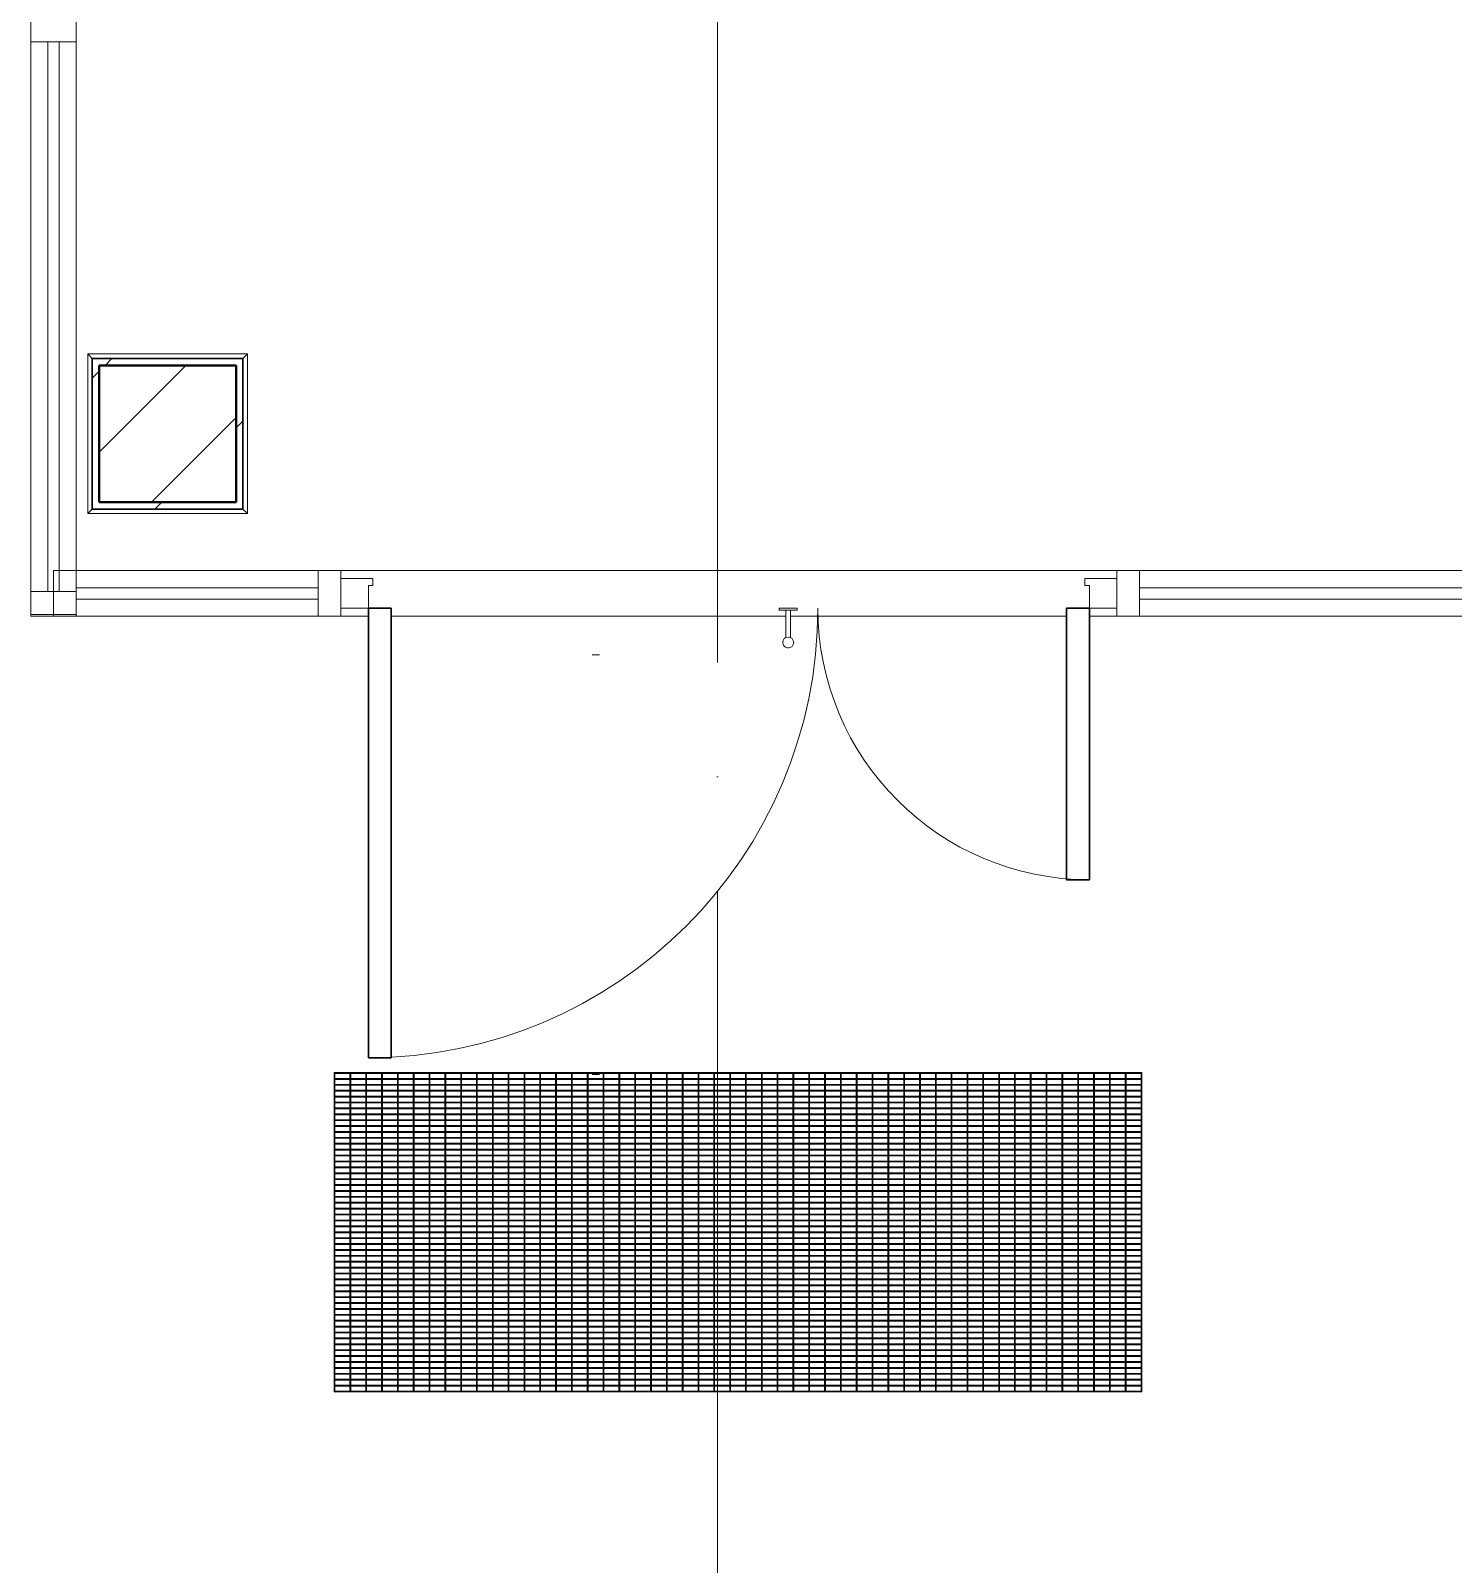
# Model space of a CAD drawing. Header units: millimetres. Extents: x -259809 to 472825, y -397243 to 31861.
# Drawn here: x -34461 to -31343, y -379460 to -376099 of the extents above; entities that cross this region are included whole.
import ezdxf

# ---------------------------------------------------------------- set-up
doc = ezdxf.new("R2010")
doc.units = ezdxf.units.MM
doc.linetypes.add('ADSK_Линия сетки', pattern=[25, 20, -2.5, 0, -2.5])
doc.linetypes.add('ADSK_Невидимые', pattern=[5, 3, -2])
for name, color, linetype, lineweight in [('Витраж', 252, 'Continuous', 9), ('Двери', 252, 'Continuous', 9), ('Лестницы', 252, 'Continuous', 9), ('Линии', 7, 'Continuous', 9), ('Несущие колонны', 252, 'Continuous', 18), ('Обобщенные модели', 252, 'Continuous', 18), ('Ограждение', 252, 'Continuous', 9), ('Оси', 252, 'Continuous', 9), ('Панели витража', 252, 'Continuous', 9), ('Стены наружные', 252, 'Continuous', 18)]:
    doc.layers.add(name, color=color, linetype=linetype, lineweight=lineweight)

# ---------------------------------------------------------------- blocks, each defined once
blk = doc.blocks.new('1 этаж')
at = {"layer": 'Несущие колонны', "lineweight": 9, "true_color": 0x636466}
h = blk.add_hatch(dxfattribs=at)
h.set_pattern_fill('FP_12', color=251, angle=180, style=0, pattern_type=2)
h.set_pattern_definition([(45, (-32119.82, 94.42), (-224.5064, 224.5064), []), (45, (-31895.32, 94.42), (-224.5064, 224.5064), [396.875, -79.375, 3.353, -76.022])])
h.paths.add_polyline_path([(-34010.8, -24445.3), (-34010.8, -24145.3), (-34310.8, -24145.3), (-34310.8, -24445.3)])
at = {"layer": 'Витраж', "color": 251, "lineweight": 18, "true_color": 0x636466, "extrusion": (0, 0, -1)}
for p, q in [((-34460.8, -23386.3), (-34460.8, -23436.3)), ((-34360.8, -23436.3), (-34360.8, -23386.3)), ((-34460.8, -23436.3), (-34360.8, -23436.3)), ((-33780.8, -24595.3), (-33830.8, -24595.3)), ((-33830.8, -24595.3), (-33830.8, -24695.3)), ((-33780.8, -24612.8), (-33780.8, -24595.3)), ((-32030.8, -24595.3), (-32080.8, -24595.3)), ((-32080.8, -24595.3), (-32080.8, -24612.8)), ((-32030.8, -24695.3), (-32030.8, -24595.3)), ((-33830.8, -24695.3), (-33780.8, -24695.3)), ((-33780.8, -24695.3), (-33780.8, -24677.8)), ((-32080.8, -24677.8), (-32080.8, -24695.3)), ((-32080.8, -24695.3), (-32030.8, -24695.3))]:
    blk.add_line(p, q, dxfattribs=at)
at = {"layer": 'Витраж', "color": 251, "true_color": 0x636466}
for p, q in [((-34460.8, -23436.3), (-34460.8, -24641.3)), ((-34360.8, -23436.3), (-34360.8, -24595.3)), ((-33830.8, -24595.3), (-34360.8, -24595.3)), ((-32080.8, -24595.3), (-33780.8, -24595.3)), ((-30990.8, -24595.3), (-32030.8, -24595.3)), ((-33830.8, -24695.3), (-34360.8, -24695.3)), ((-33720.8, -24695.3), (-33780.8, -24695.3)), ((-32805.5, -24695.3), (-33670.8, -24695.3)), ((-32190.8, -24695.3), (-32796.1, -24695.3)), ((-32080.8, -24695.3), (-32140.8, -24695.3)), ((-30990.8, -24695.3), (-32030.8, -24695.3))]:
    blk.add_line(p, q, dxfattribs=at)
at = {"layer": 'Витраж', "color": 251, "lineweight": 18, "true_color": 0x636466}
for p, q in [((-34360.8, -24595.3), (-34410.8, -24595.3)), ((-34410.8, -24595.3), (-34410.8, -24695.3)), ((-34360.8, -24695.3), (-34360.8, -24595.3)), ((-34360.8, -24641.3), (-34460.8, -24641.3)), ((-34460.8, -24641.3), (-34460.8, -24691.3)), ((-34360.8, -24691.3), (-34360.8, -24641.3)), ((-34460.8, -24691.3), (-34360.8, -24691.3)), ((-34410.8, -24695.3), (-34360.8, -24695.3))]:
    blk.add_line(p, q, dxfattribs=at)
at = {"layer": 'Двери', "color": 251, "true_color": 0x636466}
for p, q in [((-33780.8, -24612.8), (-33780.8, -24677.8)), ((-33710.8, -24612.8), (-33780.8, -24612.8)), ((-33720.8, -24677.8), (-33720.8, -24627.8)), ((-33720.8, -24627.8), (-33710.8, -24627.8)), ((-33710.8, -24627.8), (-33710.8, -24612.8)), ((-32150.8, -24612.8), (-32080.8, -24612.8)), ((-32150.8, -24627.8), (-32150.8, -24612.8)), ((-32140.8, -24627.8), (-32150.8, -24627.8)), ((-32140.8, -24677.8), (-32140.8, -24627.8)), ((-32080.8, -24612.8), (-32080.8, -24677.8)), ((-33780.8, -24677.8), (-33720.8, -24677.8)), ((-32820.8, -24677.8), (-32820.8, -24681.8)), ((-32820.8, -24677.8), (-32820.8, -24681.8)), ((-32820.1, -24677.8), (-32820.8, -24677.8)), ((-32780.8, -24677.8), (-32820.8, -24677.8)), ((-32820.1, -24677.8), (-32820.8, -24677.8)), ((-32820.1, -24677.8), (-32820.8, -24677.8)), ((-32820.8, -24681.8), (-32780.8, -24681.8)), ((-32820.8, -24681.8), (-32820.1, -24681.8)), ((-32820.8, -24681.8), (-32820.1, -24681.8)), ((-32820.8, -24681.8), (-32820.1, -24681.8)), ((-32805.8, -24681.8), (-32805.8, -24742.3)), ((-32795.8, -24742.2), (-32795.8, -24681.8)), ((-32780.8, -24677.8), (-32781.5, -24677.8)), ((-32780.8, -24677.8), (-32781.5, -24677.8)), ((-32780.8, -24677.8), (-32781.5, -24677.8)), ((-32781.5, -24681.8), (-32780.8, -24681.8)), ((-32781.5, -24681.8), (-32780.8, -24681.8)), ((-32781.5, -24681.8), (-32780.8, -24681.8)), ((-32780.8, -24681.8), (-32780.8, -24677.8)), ((-32780.8, -24681.8), (-32780.8, -24677.8)), ((-32080.8, -24677.8), (-32140.8, -24677.8))]:
    blk.add_line(p, q, dxfattribs=at)
at = {"layer": 'Двери', "color": 251, "lineweight": 30, "true_color": 0x636466}
for p, q in [((-33670.8, -24677.8), (-33720.8, -24677.8)), ((-33720.8, -24677.8), (-33720.8, -25662.8)), ((-33670.8, -25662.8), (-33670.8, -24677.8)), ((-32190.8, -25272.8), (-32190.8, -24677.8)), ((-32190.8, -24677.8), (-32140.8, -24677.8)), ((-32140.8, -24677.8), (-32140.8, -25272.8)), ((-32140.8, -25272.8), (-32190.8, -25272.8)), ((-33720.8, -25662.8), (-33670.8, -25662.8))]:
    blk.add_line(p, q, dxfattribs=at)
at = {"layer": 'Двери', "color": 251, "true_color": 0x636466}
for centre, radius, start, end in [((-33720.8, -24677.8), 985, 270, 0), ((-32140.8, -24677.8), 595, 180, 270), ((-32800.8, -24752.8), 12, 0, 180), ((-32800.8, -24752.8), 12, 150, 180), ((-32800.8, -24752.8), 12, 180, 0), ((-32800.8, -24752.8), 12, 210, 270), ((-32800.8, -24752.8), 12, 113.9342, 135), ((-32800.8, -24752.8), 12, 285, 345), ((-32800.8, -24752.8), 12, 60, 66.0658), ((-32800.8, -24752.8), 12, 0, 30)]:
    blk.add_arc(centre, radius, start, end, dxfattribs=at)
at = {"layer": 'Лестницы', "color": 251, "true_color": 0x636466}
for p, q in [((-34460.8, -24695.3), (-34460.8, -24691.3)), ((-34410.8, -24695.3), (-34460.8, -24695.3))]:
    blk.add_line(p, q, dxfattribs=at)
at = {"layer": 'Линии', "color": 251, "linetype": 'ADSK_Невидимые', "ltscale": 100, "true_color": 0x636466}
for p, q in [((-33230.6, -24779.8), (-33214.3, -24779.8)), ((-33230.6, -25699.8), (-33214.3, -25699.8))]:
    blk.add_line(p, q, dxfattribs=at)
at = {"layer": 'Несущие колонны', "color": 251, "lineweight": 40, "true_color": 0x636466}
for p, q in [((-34310.8, -24145.3), (-34310.8, -24445.3)), ((-34010.8, -24145.3), (-34310.8, -24145.3)), ((-34310.8, -24445.3), (-34310.8, -24145.3)), ((-34310.8, -24145.3), (-34010.8, -24145.3)), ((-34010.8, -24445.3), (-34010.8, -24145.3)), ((-34010.8, -24145.3), (-34010.8, -24445.3)), ((-34310.8, -24445.3), (-34010.8, -24445.3)), ((-34010.8, -24445.3), (-34310.8, -24445.3))]:
    blk.add_line(p, q, dxfattribs=at)
at = {"layer": 'Обобщенные модели', "color": 251, "lineweight": 9, "true_color": 0x636466}
for p, q in [((-33794.1, -25695.3), (-33795.8, -25695.3)), ((-33795.8, -25695.3), (-33795.8, -26395.3)), ((-32025.8, -25695.3), (-33795.8, -25695.3)), ((-33795.8, -25695.3), (-33795.8, -25697.2)), ((-33795.8, -25697.2), (-32025.8, -25697.2)), ((-32025.8, -25708.2), (-33795.8, -25708.2)), ((-33795.8, -25708.2), (-33795.8, -25710.2)), ((-33795.8, -25710.2), (-32025.8, -25710.2)), ((-33794.1, -26395.3), (-33794.1, -25695.3)), ((-33759.5, -25695.3), (-33761.1, -25695.3)), ((-33761.1, -25695.3), (-33761.1, -26395.3)), ((-33759.5, -26395.3), (-33759.5, -25695.3)), ((-33724.8, -25695.3), (-33726.5, -25695.3)), ((-33726.5, -25695.3), (-33726.5, -26395.3)), ((-33724.8, -26395.3), (-33724.8, -25695.3)), ((-33690.1, -25695.3), (-33691.8, -25695.3)), ((-33691.8, -25695.3), (-33691.8, -26395.3)), ((-33690.1, -26395.3), (-33690.1, -25695.3)), ((-33655.4, -25695.3), (-33657.1, -25695.3)), ((-33657.1, -25695.3), (-33657.1, -26395.3)), ((-33655.4, -26395.3), (-33655.4, -25695.3)), ((-33620.8, -25695.3), (-33622.4, -25695.3)), ((-33622.4, -25695.3), (-33622.4, -26395.3)), ((-33620.8, -26395.3), (-33620.8, -25695.3)), ((-33586.1, -25695.3), (-33587.8, -25695.3)), ((-33587.8, -25695.3), (-33587.8, -26395.3)), ((-33586.1, -26395.3), (-33586.1, -25695.3)), ((-33551.4, -25695.3), (-33553.1, -25695.3)), ((-33553.1, -25695.3), (-33553.1, -26395.3)), ((-33551.4, -26395.3), (-33551.4, -25695.3)), ((-33516.7, -25695.3), (-33518.4, -25695.3)), ((-33518.4, -25695.3), (-33518.4, -26395.3)), ((-33516.7, -26395.3), (-33516.7, -25695.3)), ((-33482.1, -25695.3), (-33483.7, -25695.3)), ((-33483.7, -25695.3), (-33483.7, -26395.3)), ((-33482.1, -26395.3), (-33482.1, -25695.3)), ((-33447.4, -25695.3), (-33449.1, -25695.3)), ((-33449.1, -25695.3), (-33449.1, -26395.3)), ((-33447.4, -26395.3), (-33447.4, -25695.3)), ((-33412.7, -25695.3), (-33414.4, -25695.3)), ((-33414.4, -25695.3), (-33414.4, -26395.3)), ((-33412.7, -26395.3), (-33412.7, -25695.3)), ((-33378.1, -25695.3), (-33379.7, -25695.3)), ((-33379.7, -25695.3), (-33379.7, -26395.3)), ((-33378.1, -26395.3), (-33378.1, -25695.3)), ((-33343.4, -25695.3), (-33345.1, -25695.3)), ((-33345.1, -25695.3), (-33345.1, -26395.3)), ((-33343.4, -26395.3), (-33343.4, -25695.3)), ((-33308.7, -25695.3), (-33310.4, -25695.3)), ((-33310.4, -25695.3), (-33310.4, -26395.3)), ((-33308.7, -26395.3), (-33308.7, -25695.3)), ((-33274, -25695.3), (-33275.7, -25695.3)), ((-33275.7, -25695.3), (-33275.7, -26395.3)), ((-33274, -26395.3), (-33274, -25695.3)), ((-33239.4, -25695.3), (-33241, -25695.3)), ((-33241, -25695.3), (-33241, -26395.3)), ((-33239.4, -26395.3), (-33239.4, -25695.3)), ((-33204.7, -25695.3), (-33206.4, -25695.3)), ((-33206.4, -25695.3), (-33206.4, -26395.3)), ((-33204.7, -26395.3), (-33204.7, -25695.3)), ((-33170, -25695.3), (-33171.7, -25695.3)), ((-33171.7, -25695.3), (-33171.7, -26395.3)), ((-33170, -26395.3), (-33170, -25695.3)), ((-33135.3, -25695.3), (-33137, -25695.3)), ((-33137, -25695.3), (-33137, -26395.3)), ((-33135.3, -26395.3), (-33135.3, -25695.3)), ((-33100.7, -25695.3), (-33102.3, -25695.3)), ((-33102.3, -25695.3), (-33102.3, -26395.3)), ((-33100.7, -26395.3), (-33100.7, -25695.3)), ((-33066, -25695.3), (-33067.7, -25695.3)), ((-33067.7, -25695.3), (-33067.7, -26395.3)), ((-33066, -26395.3), (-33066, -25695.3)), ((-33031.3, -25695.3), (-33033, -25695.3)), ((-33033, -25695.3), (-33033, -26395.3)), ((-33031.3, -26395.3), (-33031.3, -25695.3)), ((-32996.6, -25695.3), (-32998.3, -25695.3)), ((-32998.3, -25695.3), (-32998.3, -26395.3)), ((-32996.6, -26395.3), (-32996.6, -25695.3)), ((-32962, -25695.3), (-32963.6, -25695.3)), ((-32963.6, -25695.3), (-32963.6, -26395.3)), ((-32962, -26395.3), (-32962, -25695.3)), ((-32927.3, -25695.3), (-32929, -25695.3)), ((-32929, -25695.3), (-32929, -26395.3)), ((-32927.3, -26395.3), (-32927.3, -25695.3)), ((-32892.6, -25695.3), (-32894.3, -25695.3)), ((-32894.3, -25695.3), (-32894.3, -26395.3)), ((-32892.6, -26395.3), (-32892.6, -25695.3)), ((-32858, -25695.3), (-32859.6, -25695.3)), ((-32859.6, -25695.3), (-32859.6, -26395.3)), ((-32858, -26395.3), (-32858, -25695.3)), ((-32823.3, -25695.3), (-32825, -25695.3)), ((-32825, -25695.3), (-32825, -26395.3)), ((-32823.3, -26395.3), (-32823.3, -25695.3)), ((-32788.6, -25695.3), (-32790.3, -25695.3)), ((-32790.3, -25695.3), (-32790.3, -26395.3)), ((-32788.6, -26395.3), (-32788.6, -25695.3)), ((-32753.9, -25695.3), (-32755.6, -25695.3)), ((-32755.6, -25695.3), (-32755.6, -26395.3)), ((-32753.9, -26395.3), (-32753.9, -25695.3)), ((-32719.3, -25695.3), (-32720.9, -25695.3)), ((-32720.9, -25695.3), (-32720.9, -26395.3)), ((-32719.3, -26395.3), (-32719.3, -25695.3)), ((-32684.6, -25695.3), (-32686.3, -25695.3)), ((-32686.3, -25695.3), (-32686.3, -26395.3)), ((-32684.6, -26395.3), (-32684.6, -25695.3)), ((-32649.9, -25695.3), (-32651.6, -25695.3)), ((-32651.6, -25695.3), (-32651.6, -26395.3)), ((-32649.9, -26395.3), (-32649.9, -25695.3)), ((-32615.2, -25695.3), (-32616.9, -25695.3)), ((-32616.9, -25695.3), (-32616.9, -26395.3)), ((-32615.2, -26395.3), (-32615.2, -25695.3)), ((-32580.6, -25695.3), (-32582.2, -25695.3)), ((-32582.2, -25695.3), (-32582.2, -26395.3)), ((-32580.6, -26395.3), (-32580.6, -25695.3)), ((-32545.9, -25695.3), (-32547.6, -25695.3)), ((-32547.6, -25695.3), (-32547.6, -26395.3)), ((-32545.9, -26395.3), (-32545.9, -25695.3)), ((-32511.2, -25695.3), (-32512.9, -25695.3)), ((-32512.9, -25695.3), (-32512.9, -26395.3)), ((-32511.2, -26395.3), (-32511.2, -25695.3)), ((-32476.6, -25695.3), (-32478.2, -25695.3)), ((-32478.2, -25695.3), (-32478.2, -26395.3)), ((-32476.6, -26395.3), (-32476.6, -25695.3)), ((-32441.9, -25695.3), (-32443.6, -25695.3)), ((-32443.6, -25695.3), (-32443.6, -26395.3)), ((-32441.9, -26395.3), (-32441.9, -25695.3)), ((-32407.2, -25695.3), (-32408.9, -25695.3)), ((-32408.9, -25695.3), (-32408.9, -26395.3)), ((-32407.2, -26395.3), (-32407.2, -25695.3)), ((-32372.5, -25695.3), (-32374.2, -25695.3)), ((-32374.2, -25695.3), (-32374.2, -26395.3)), ((-32372.5, -26395.3), (-32372.5, -25695.3)), ((-32337.9, -25695.3), (-32339.5, -25695.3)), ((-32339.5, -25695.3), (-32339.5, -26395.3)), ((-32337.9, -26395.3), (-32337.9, -25695.3)), ((-32303.2, -25695.3), (-32304.9, -25695.3)), ((-32304.9, -25695.3), (-32304.9, -26395.3)), ((-32303.2, -26395.3), (-32303.2, -25695.3)), ((-32268.5, -25695.3), (-32270.2, -25695.3)), ((-32270.2, -25695.3), (-32270.2, -26395.3)), ((-32268.5, -26395.3), (-32268.5, -25695.3)), ((-32233.8, -25695.3), (-32235.5, -25695.3)), ((-32235.5, -25695.3), (-32235.5, -26395.3)), ((-32233.8, -26395.3), (-32233.8, -25695.3)), ((-32199.2, -25695.3), (-32200.8, -25695.3)), ((-32200.8, -25695.3), (-32200.8, -26395.3)), ((-32199.2, -26395.3), (-32199.2, -25695.3)), ((-32164.5, -25695.3), (-32166.2, -25695.3)), ((-32166.2, -25695.3), (-32166.2, -26395.3)), ((-32164.5, -26395.3), (-32164.5, -25695.3)), ((-32129.8, -25695.3), (-32131.5, -25695.3)), ((-32131.5, -25695.3), (-32131.5, -26395.3)), ((-32129.8, -26395.3), (-32129.8, -25695.3)), ((-32095.1, -25695.3), (-32096.8, -25695.3)), ((-32096.8, -25695.3), (-32096.8, -26395.3)), ((-32095.1, -26395.3), (-32095.1, -25695.3)), ((-32060.5, -25695.3), (-32062.1, -25695.3)), ((-32062.1, -25695.3), (-32062.1, -26395.3)), ((-32060.5, -26395.3), (-32060.5, -25695.3)), ((-32025.8, -25695.3), (-32027.5, -25695.3)), ((-32027.5, -25695.3), (-32027.5, -26395.3)), ((-32025.8, -26395.3), (-32025.8, -25695.3)), ((-32025.8, -25697.2), (-32025.8, -25695.3)), ((-32025.8, -25710.2), (-32025.8, -25708.2)), ((-32025.8, -25721.2), (-33795.8, -25721.2)), ((-33795.8, -25721.2), (-33795.8, -25723.1)), ((-33795.8, -25723.1), (-32025.8, -25723.1)), ((-32025.8, -25734.1), (-33795.8, -25734.1)), ((-33795.8, -25734.1), (-33795.8, -25736)), ((-33795.8, -25736), (-32025.8, -25736)), ((-32025.8, -25747), (-33795.8, -25747)), ((-33795.8, -25747), (-33795.8, -25749)), ((-32025.8, -25723.1), (-32025.8, -25721.2)), ((-32025.8, -25736), (-32025.8, -25734.1)), ((-32025.8, -25749), (-32025.8, -25747)), ((-33795.8, -25749), (-32025.8, -25749)), ((-32025.8, -25760), (-33795.8, -25760)), ((-33795.8, -25760), (-33795.8, -25761.9)), ((-33795.8, -25761.9), (-32025.8, -25761.9)), ((-32025.8, -25772.9), (-33795.8, -25772.9)), ((-33795.8, -25772.9), (-33795.8, -25774.8)), ((-33795.8, -25774.8), (-32025.8, -25774.8)), ((-32025.8, -25761.9), (-32025.8, -25760)), ((-32025.8, -25774.8), (-32025.8, -25772.9)), ((-32025.8, -25785.8), (-33795.8, -25785.8)), ((-33795.8, -25785.8), (-33795.8, -25787.7)), ((-33795.8, -25787.7), (-32025.8, -25787.7)), ((-32025.8, -25798.7), (-33795.8, -25798.7)), ((-33795.8, -25798.7), (-33795.8, -25800.7)), ((-33795.8, -25800.7), (-32025.8, -25800.7)), ((-32025.8, -25811.7), (-33795.8, -25811.7)), ((-33795.8, -25811.7), (-33795.8, -25813.6)), ((-33795.8, -25813.6), (-32025.8, -25813.6)), ((-32025.8, -25787.7), (-32025.8, -25785.8)), ((-32025.8, -25800.7), (-32025.8, -25798.7)), ((-32025.8, -25813.6), (-32025.8, -25811.7)), ((-32025.8, -25824.6), (-33795.8, -25824.6)), ((-33795.8, -25824.6), (-33795.8, -25826.5)), ((-33795.8, -25826.5), (-32025.8, -25826.5)), ((-32025.8, -25837.5), (-33795.8, -25837.5)), ((-33795.8, -25837.5), (-33795.8, -25839.4)), ((-33795.8, -25839.4), (-32025.8, -25839.4)), ((-32025.8, -25826.5), (-32025.8, -25824.6)), ((-32025.8, -25839.4), (-32025.8, -25837.5)), ((-32025.8, -25850.4), (-33795.8, -25850.4)), ((-33795.8, -25850.4), (-33795.8, -25852.4)), ((-33795.8, -25852.4), (-32025.8, -25852.4)), ((-32025.8, -25863.4), (-33795.8, -25863.4)), ((-33795.8, -25863.4), (-33795.8, -25865.3)), ((-33795.8, -25865.3), (-32025.8, -25865.3)), ((-32025.8, -25876.3), (-33795.8, -25876.3)), ((-33795.8, -25876.3), (-33795.8, -25878.2)), ((-33795.8, -25878.2), (-32025.8, -25878.2)), ((-32025.8, -25852.4), (-32025.8, -25850.4)), ((-32025.8, -25865.3), (-32025.8, -25863.4)), ((-32025.8, -25878.2), (-32025.8, -25876.3)), ((-32025.8, -25889.2), (-33795.8, -25889.2)), ((-33795.8, -25889.2), (-33795.8, -25891.2)), ((-33795.8, -25891.2), (-32025.8, -25891.2)), ((-32025.8, -25902.2), (-33795.8, -25902.2)), ((-33795.8, -25902.2), (-33795.8, -25904.1)), ((-33795.8, -25904.1), (-32025.8, -25904.1)), ((-32025.8, -25915.1), (-33795.8, -25915.1)), ((-33795.8, -25915.1), (-33795.8, -25917)), ((-32025.8, -25891.2), (-32025.8, -25889.2)), ((-32025.8, -25904.1), (-32025.8, -25902.2)), ((-32025.8, -25917), (-32025.8, -25915.1)), ((-33795.8, -25917), (-32025.8, -25917)), ((-32025.8, -25928), (-33795.8, -25928)), ((-33795.8, -25928), (-33795.8, -25929.9)), ((-33795.8, -25929.9), (-32025.8, -25929.9)), ((-32025.8, -25940.9), (-33795.8, -25940.9)), ((-33795.8, -25940.9), (-33795.8, -25942.9)), ((-33795.8, -25942.9), (-32025.8, -25942.9)), ((-32025.8, -25929.9), (-32025.8, -25928)), ((-32025.8, -25942.9), (-32025.8, -25940.9)), ((-32025.8, -25953.9), (-33795.8, -25953.9)), ((-33795.8, -25953.9), (-33795.8, -25955.8)), ((-33795.8, -25955.8), (-32025.8, -25955.8)), ((-32025.8, -25966.8), (-33795.8, -25966.8)), ((-33795.8, -25966.8), (-33795.8, -25968.7)), ((-33795.8, -25968.7), (-32025.8, -25968.7)), ((-32025.8, -25979.7), (-33795.8, -25979.7)), ((-33795.8, -25979.7), (-33795.8, -25981.6)), ((-33795.8, -25981.6), (-32025.8, -25981.6)), ((-32025.8, -25955.8), (-32025.8, -25953.9)), ((-32025.8, -25968.7), (-32025.8, -25966.8)), ((-32025.8, -25981.6), (-32025.8, -25979.7)), ((-32025.8, -25992.6), (-33795.8, -25992.6)), ((-33795.8, -25992.6), (-33795.8, -25994.6)), ((-33795.8, -25994.6), (-32025.8, -25994.6)), ((-32025.8, -26005.6), (-33795.8, -26005.6)), ((-33795.8, -26005.6), (-33795.8, -26007.5)), ((-33795.8, -26007.5), (-32025.8, -26007.5)), ((-32025.8, -25994.6), (-32025.8, -25992.6)), ((-32025.8, -26007.5), (-32025.8, -26005.6)), ((-32025.8, -26018.5), (-33795.8, -26018.5)), ((-33795.8, -26018.5), (-33795.8, -26020.4)), ((-33795.8, -26020.4), (-32025.8, -26020.4)), ((-32025.8, -26031.4), (-33795.8, -26031.4)), ((-33795.8, -26031.4), (-33795.8, -26033.4)), ((-33795.8, -26033.4), (-32025.8, -26033.4)), ((-32025.8, -26044.4), (-33795.8, -26044.4)), ((-33795.8, -26044.4), (-33795.8, -26046.3)), ((-33795.8, -26046.3), (-32025.8, -26046.3)), ((-32025.8, -26020.4), (-32025.8, -26018.5)), ((-32025.8, -26033.4), (-32025.8, -26031.4)), ((-32025.8, -26046.3), (-32025.8, -26044.4)), ((-32025.8, -26057.3), (-33795.8, -26057.3)), ((-33795.8, -26057.3), (-33795.8, -26059.2)), ((-33795.8, -26059.2), (-32025.8, -26059.2)), ((-32025.8, -26070.2), (-33795.8, -26070.2)), ((-33795.8, -26070.2), (-33795.8, -26072.1)), ((-33795.8, -26072.1), (-32025.8, -26072.1)), ((-32025.8, -26083.1), (-33795.8, -26083.1)), ((-33795.8, -26083.1), (-33795.8, -26085.1)), ((-32025.8, -26059.2), (-32025.8, -26057.3)), ((-32025.8, -26072.1), (-32025.8, -26070.2)), ((-32025.8, -26085.1), (-32025.8, -26083.1)), ((-33795.8, -26085.1), (-32025.8, -26085.1)), ((-32025.8, -26096.1), (-33795.8, -26096.1)), ((-33795.8, -26096.1), (-33795.8, -26098)), ((-33795.8, -26098), (-32025.8, -26098)), ((-32025.8, -26109), (-33795.8, -26109)), ((-33795.8, -26109), (-33795.8, -26110.9)), ((-33795.8, -26110.9), (-32025.8, -26110.9)), ((-32025.8, -26098), (-32025.8, -26096.1)), ((-32025.8, -26110.9), (-32025.8, -26109)), ((-32025.8, -26121.9), (-33795.8, -26121.9)), ((-33795.8, -26121.9), (-33795.8, -26123.8)), ((-33795.8, -26123.8), (-32025.8, -26123.8)), ((-32025.8, -26134.8), (-33795.8, -26134.8)), ((-33795.8, -26134.8), (-33795.8, -26136.8)), ((-33795.8, -26136.8), (-32025.8, -26136.8)), ((-32025.8, -26147.8), (-33795.8, -26147.8)), ((-33795.8, -26147.8), (-33795.8, -26149.7)), ((-33795.8, -26149.7), (-32025.8, -26149.7)), ((-32025.8, -26123.8), (-32025.8, -26121.9)), ((-32025.8, -26136.8), (-32025.8, -26134.8)), ((-32025.8, -26149.7), (-32025.8, -26147.8)), ((-32025.8, -26160.7), (-33795.8, -26160.7)), ((-33795.8, -26160.7), (-33795.8, -26162.6)), ((-33795.8, -26162.6), (-32025.8, -26162.6)), ((-32025.8, -26173.6), (-33795.8, -26173.6)), ((-33795.8, -26173.6), (-33795.8, -26175.6)), ((-33795.8, -26175.6), (-32025.8, -26175.6)), ((-32025.8, -26162.6), (-32025.8, -26160.7)), ((-32025.8, -26175.6), (-32025.8, -26173.6)), ((-32025.8, -26186.6), (-33795.8, -26186.6)), ((-33795.8, -26186.6), (-33795.8, -26188.5)), ((-33795.8, -26188.5), (-32025.8, -26188.5)), ((-32025.8, -26199.5), (-33795.8, -26199.5)), ((-33795.8, -26199.5), (-33795.8, -26201.4)), ((-33795.8, -26201.4), (-32025.8, -26201.4)), ((-32025.8, -26212.4), (-33795.8, -26212.4)), ((-33795.8, -26212.4), (-33795.8, -26214.3)), ((-33795.8, -26214.3), (-32025.8, -26214.3)), ((-32025.8, -26188.5), (-32025.8, -26186.6)), ((-32025.8, -26201.4), (-32025.8, -26199.5)), ((-32025.8, -26214.3), (-32025.8, -26212.4)), ((-32025.8, -26225.3), (-33795.8, -26225.3)), ((-33795.8, -26225.3), (-33795.8, -26227.3)), ((-33795.8, -26227.3), (-32025.8, -26227.3)), ((-32025.8, -26238.3), (-33795.8, -26238.3)), ((-33795.8, -26238.3), (-33795.8, -26240.2)), ((-33795.8, -26240.2), (-32025.8, -26240.2)), ((-32025.8, -26251.2), (-33795.8, -26251.2)), ((-33795.8, -26251.2), (-33795.8, -26253.1)), ((-32025.8, -26227.3), (-32025.8, -26225.3)), ((-32025.8, -26240.2), (-32025.8, -26238.3)), ((-32025.8, -26253.1), (-32025.8, -26251.2)), ((-33795.8, -26253.1), (-32025.8, -26253.1)), ((-32025.8, -26264.1), (-33795.8, -26264.1)), ((-33795.8, -26264.1), (-33795.8, -26266)), ((-33795.8, -26266), (-32025.8, -26266)), ((-32025.8, -26277), (-33795.8, -26277)), ((-33795.8, -26277), (-33795.8, -26279)), ((-33795.8, -26279), (-32025.8, -26279)), ((-32025.8, -26266), (-32025.8, -26264.1)), ((-32025.8, -26279), (-32025.8, -26277)), ((-32025.8, -26290), (-33795.8, -26290)), ((-33795.8, -26290), (-33795.8, -26291.9)), ((-33795.8, -26291.9), (-32025.8, -26291.9)), ((-32025.8, -26302.9), (-33795.8, -26302.9)), ((-33795.8, -26302.9), (-33795.8, -26304.8)), ((-33795.8, -26304.8), (-32025.8, -26304.8)), ((-32025.8, -26315.8), (-33795.8, -26315.8)), ((-33795.8, -26315.8), (-33795.8, -26317.8)), ((-33795.8, -26317.8), (-32025.8, -26317.8)), ((-32025.8, -26291.9), (-32025.8, -26290)), ((-32025.8, -26304.8), (-32025.8, -26302.9)), ((-32025.8, -26317.8), (-32025.8, -26315.8)), ((-32025.8, -26328.8), (-33795.8, -26328.8)), ((-33795.8, -26328.8), (-33795.8, -26330.7)), ((-33795.8, -26330.7), (-32025.8, -26330.7)), ((-32025.8, -26341.7), (-33795.8, -26341.7)), ((-33795.8, -26341.7), (-33795.8, -26343.6)), ((-33795.8, -26343.6), (-32025.8, -26343.6)), ((-32025.8, -26330.7), (-32025.8, -26328.8)), ((-32025.8, -26343.6), (-32025.8, -26341.7)), ((-32025.8, -26354.6), (-33795.8, -26354.6)), ((-33795.8, -26354.6), (-33795.8, -26356.5)), ((-33795.8, -26356.5), (-32025.8, -26356.5)), ((-32025.8, -26367.5), (-33795.8, -26367.5)), ((-33795.8, -26367.5), (-33795.8, -26369.5)), ((-33795.8, -26369.5), (-32025.8, -26369.5)), ((-32025.8, -26380.5), (-33795.8, -26380.5)), ((-33795.8, -26380.5), (-33795.8, -26382.4)), ((-33795.8, -26382.4), (-32025.8, -26382.4)), ((-32025.8, -26356.5), (-32025.8, -26354.6)), ((-32025.8, -26369.5), (-32025.8, -26367.5)), ((-32025.8, -26382.4), (-32025.8, -26380.5)), ((-32025.8, -26393.4), (-33795.8, -26393.4)), ((-33795.8, -26393.4), (-33795.8, -26395.3)), ((-33795.8, -26395.3), (-32025.8, -26395.3)), ((-33795.8, -26395.3), (-33794.1, -26395.3)), ((-33761.1, -26395.3), (-33759.5, -26395.3)), ((-33726.5, -26395.3), (-33724.8, -26395.3)), ((-33691.8, -26395.3), (-33690.1, -26395.3)), ((-33657.1, -26395.3), (-33655.4, -26395.3)), ((-33622.4, -26395.3), (-33620.8, -26395.3)), ((-33587.8, -26395.3), (-33586.1, -26395.3)), ((-33553.1, -26395.3), (-33551.4, -26395.3)), ((-33518.4, -26395.3), (-33516.7, -26395.3)), ((-33483.7, -26395.3), (-33482.1, -26395.3)), ((-33449.1, -26395.3), (-33447.4, -26395.3)), ((-33414.4, -26395.3), (-33412.7, -26395.3)), ((-33379.7, -26395.3), (-33378.1, -26395.3)), ((-33345.1, -26395.3), (-33343.4, -26395.3)), ((-33310.4, -26395.3), (-33308.7, -26395.3)), ((-33275.7, -26395.3), (-33274, -26395.3)), ((-33241, -26395.3), (-33239.4, -26395.3)), ((-33206.4, -26395.3), (-33204.7, -26395.3)), ((-33171.7, -26395.3), (-33170, -26395.3)), ((-33137, -26395.3), (-33135.3, -26395.3)), ((-33102.3, -26395.3), (-33100.7, -26395.3)), ((-33067.7, -26395.3), (-33066, -26395.3)), ((-33033, -26395.3), (-33031.3, -26395.3)), ((-32998.3, -26395.3), (-32996.6, -26395.3)), ((-32963.6, -26395.3), (-32962, -26395.3)), ((-32929, -26395.3), (-32927.3, -26395.3)), ((-32894.3, -26395.3), (-32892.6, -26395.3)), ((-32859.6, -26395.3), (-32858, -26395.3)), ((-32825, -26395.3), (-32823.3, -26395.3)), ((-32790.3, -26395.3), (-32788.6, -26395.3)), ((-32755.6, -26395.3), (-32753.9, -26395.3)), ((-32720.9, -26395.3), (-32719.3, -26395.3)), ((-32686.3, -26395.3), (-32684.6, -26395.3)), ((-32651.6, -26395.3), (-32649.9, -26395.3)), ((-32616.9, -26395.3), (-32615.2, -26395.3)), ((-32582.2, -26395.3), (-32580.6, -26395.3)), ((-32547.6, -26395.3), (-32545.9, -26395.3)), ((-32512.9, -26395.3), (-32511.2, -26395.3)), ((-32478.2, -26395.3), (-32476.6, -26395.3)), ((-32443.6, -26395.3), (-32441.9, -26395.3)), ((-32408.9, -26395.3), (-32407.2, -26395.3)), ((-32374.2, -26395.3), (-32372.5, -26395.3)), ((-32339.5, -26395.3), (-32337.9, -26395.3)), ((-32304.9, -26395.3), (-32303.2, -26395.3)), ((-32270.2, -26395.3), (-32268.5, -26395.3)), ((-32235.5, -26395.3), (-32233.8, -26395.3)), ((-32200.8, -26395.3), (-32199.2, -26395.3)), ((-32166.2, -26395.3), (-32164.5, -26395.3)), ((-32131.5, -26395.3), (-32129.8, -26395.3)), ((-32096.8, -26395.3), (-32095.1, -26395.3)), ((-32062.1, -26395.3), (-32060.5, -26395.3)), ((-32027.5, -26395.3), (-32025.8, -26395.3)), ((-32025.8, -26395.3), (-32025.8, -26393.4))]:
    blk.add_line(p, q, dxfattribs=at)
at = {"layer": 'Ограждение', "color": 251, "true_color": 0x636466}
for p, q in [((-34335.8, -24120.3), (-34335.8, -24470.3)), ((-33985.8, -24120.3), (-34335.8, -24120.3)), ((-34325.8, -24130.3), (-34335.8, -24120.3)), ((-33985.8, -24120.3), (-33995.8, -24130.3)), ((-33985.8, -24470.3), (-33985.8, -24120.3)), ((-34335.8, -24470.3), (-34325.8, -24460.3)), ((-34335.8, -24470.3), (-33985.8, -24470.3)), ((-33985.8, -24470.3), (-33995.8, -24460.3))]:
    blk.add_line(p, q, dxfattribs=at)
at = {"layer": 'Оси', "color": 251, "linetype": 'ADSK_Линия сетки', "ltscale": 100, "true_color": 0x636466}
blk.add_line((-32955.8, 32205.3), (-32955.8, -33771.4), dxfattribs=at)
at = {"layer": 'Панели витража', "color": 251, "lineweight": 18, "true_color": 0x636466}
for p, q in [((-34398.3, -23436.3), (-34423.3, -23436.3)), ((-34423.3, -23436.3), (-34423.3, -24641.3)), ((-34398.3, -24641.3), (-34398.3, -23436.3)), ((-33830.8, -24632.8), (-34360.8, -24632.8)), ((-34360.8, -24632.8), (-34360.8, -24657.8)), ((-33830.8, -24657.8), (-33830.8, -24632.8)), ((-30990.8, -24632.8), (-32030.8, -24632.8)), ((-32030.8, -24632.8), (-32030.8, -24657.8)), ((-34423.3, -24641.3), (-34398.3, -24641.3)), ((-34360.8, -24657.8), (-33830.8, -24657.8)), ((-32030.8, -24657.8), (-30990.8, -24657.8))]:
    blk.add_line(p, q, dxfattribs=at)
at = {"layer": 'Стены наружные', "color": 251, "lineweight": 30, "true_color": 0x636466}
for p, q in [((-33995.8, -24130.3), (-34325.8, -24130.3)), ((-34325.8, -24130.3), (-34325.8, -24460.3)), ((-33995.8, -24460.3), (-33995.8, -24130.3)), ((-34325.8, -24460.3), (-33995.8, -24460.3))]:
    blk.add_line(p, q, dxfattribs=at)
at = {"layer": 'Стены наружные', "color": 251, "linetype": 'Continuous', "lineweight": 9, "true_color": 0x636466}
for p, q in [((-34297.8, -24145.3), (-34282.8, -24130.3)), ((-34325.8, -24173.3), (-34310.8, -24158.3)), ((-34010.8, -24282.6), (-33995.8, -24267.6)), ((-34188.6, -24460.3), (-34173.6, -24445.3))]:
    blk.add_line(p, q, dxfattribs=at)

msp = doc.modelspace()

# ---------------------------------------------------------------- block references
msp.add_blockref('1 этаж', (0, -352686.9))

doc.saveas('drawing.dxf')
